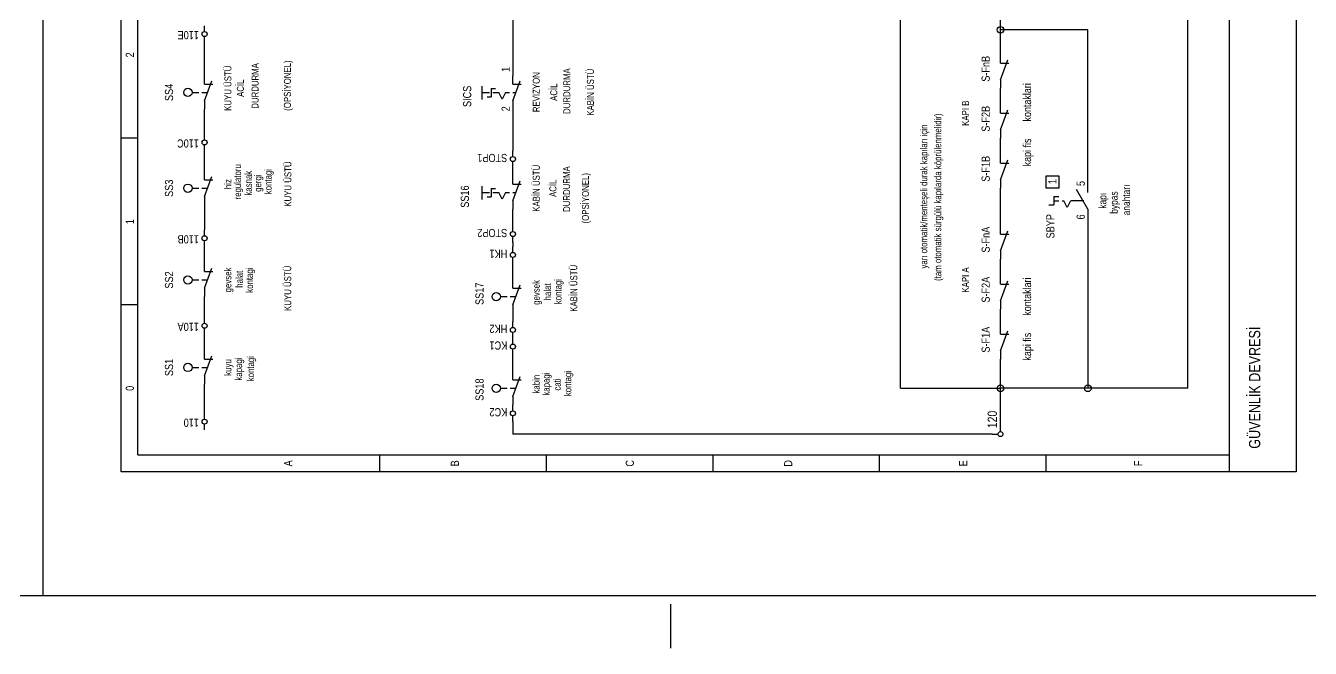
# Model space of a CAD drawing. Header units: centimetres. Extents: x 0 to 12309, y -30 to 2970.
# Drawn here: x 10184 to 10913, y -30 to 323 of the extents above; entities that cross this region are included whole.
import ezdxf
from ezdxf.enums import TextEntityAlignment as Align

# ---------------------------------------------------------------- set-up
doc = ezdxf.new("R2010")
doc.units = ezdxf.units.CM
doc.linetypes.add('CENTER', pattern=[40, 25, -5, 5, -5])
for name, color, linetype in [('SCOTT-CERCEVE', 7, 'CONTINUOUS'), ('SCOTT-EKSEN', 8, 'CENTER'), ('SCOTT-ELEKTRIK', 3, 'CONTINUOUS'), ('SCOTT-ELEKTRIK-YAZI', 4, 'CONTINUOUS')]:
    doc.layers.add(name, color=color, linetype=linetype)
doc.styles.get("Standard").update_dxf_attribs({"font": 'arial.ttf', "width": 0.8})

msp = doc.modelspace()

# ---------------------------------------------------------------- linework, layer by layer
at = {"layer": 'SCOTT-CERCEVE'}
msp.add_line((10193.9, 0), (10193.9, 2970), dxfattribs=at)
for points in [[(0, 0), (12308.93, 0), (12308.93, 2970), (0, 2970)], [(100, 0), (12283.93, 0), (12283.93, 2970), (100, 2970)]]:
    msp.add_lwpolyline(points, close=True, dxfattribs=at)
at = {"layer": 'SCOTT-EKSEN'}
msp.add_line((10550, -30), (10550, -5), dxfattribs=at)
at = {"layer": 'SCOTT-ELEKTRIK'}
for p, q in [((10238.13, 70.2), (10238.13, 1015.95)), ((10247.59, 79.66), (10247.59, 1015.95)), ((10867.06, 70.2), (10867.06, 1015.95)), ((10904.89, 1015.95), (10904.89, 70.2)), ((10843.42, 117.49), (10843.42, 564.36)), ((10680.27, 117.49), (10680.27, 528.89)), ((10460.38, 353.92), (10460.38, 294.72)), ((10737.02, 320.82), (10737.02, 332.65)), ((10285.42, 319.88), (10285.42, 323.19)), ((10786.67, 320.82), (10737.02, 320.82)), ((10737.02, 306.64), (10737.02, 320.82)), ((10786.67, 233.34), (10786.67, 320.82)), ((10285.42, 313.73), (10285.42, 317.04)), ((10285.42, 294.82), (10285.42, 313.73)), ((10737.02, 301.91), (10737.02, 306.64)), ((10737.02, 292.45), (10741.15, 303.8)), ((10737.02, 301.91), (10741.75, 301.91)), ((10285.42, 290.09), (10285.42, 294.82)), ((10285.42, 280.63), (10289.55, 291.98)), ((10460.38, 289.99), (10460.38, 294.72)), ((10460.38, 280.53), (10464.52, 291.88)), ((10737.02, 292.45), (10737.02, 287.72)), ((10278.33, 285.36), (10282.22, 285.36)), ((10283.91, 285.36), (10287.14, 285.36)), ((10285.42, 290.09), (10290.15, 290.09)), ((10442.97, 281.4), (10442.97, 288.97)), ((10442.98, 285.26), (10447.14, 285.26)), ((10448.09, 287.63), (10450.45, 287.63)), ((10448.09, 287.63), (10448.09, 282.9)), ((10449.04, 285.26), (10452.35, 285.26)), ((10454.24, 281.48), (10452.35, 285.26)), ((10456.13, 285.26), (10454.24, 281.48)), ((10456.13, 285.26), (10458.49, 285.26)), ((10460.38, 289.99), (10465.11, 289.99)), ((10460.38, 285.26), (10462.09, 285.26)), ((10737.02, 278.26), (10737.02, 287.72)), ((10285.42, 280.63), (10285.42, 275.9)), ((10445.73, 282.9), (10448.09, 282.9)), ((10460.38, 280.53), (10460.38, 275.81)), ((10737.02, 273.54), (10737.02, 278.26)), ((10285.42, 261.71), (10285.42, 275.9)), ((10460.38, 275.81), (10460.38, 252.26)), ((10737.02, 264.08), (10741.15, 275.43)), ((10737.02, 273.54), (10741.75, 273.54)), ((10737.02, 264.08), (10737.02, 259.35)), ((10247.59, 259.35), (10238.13, 259.35)), ((10285.42, 258.4), (10285.42, 261.71)), ((10285.42, 252.26), (10285.42, 255.57)), ((10737.02, 249.89), (10737.02, 259.35)), ((10285.42, 240.43), (10285.42, 252.26)), ((10460.38, 248.95), (10460.38, 252.26)), ((10737.02, 245.16), (10737.02, 249.89)), ((10460.38, 242.8), (10460.38, 246.11)), ((10460.38, 237.98), (10460.38, 242.8)), ((10737.02, 235.71), (10741.15, 247.05)), ((10737.02, 245.16), (10741.75, 245.16)), ((10285.42, 235.71), (10285.42, 240.43)), ((10285.42, 226.25), (10289.55, 237.6)), ((10285.42, 235.71), (10290.15, 235.71)), ((10460.38, 233.25), (10460.38, 237.98)), ((10460.38, 223.79), (10464.52, 235.14)), ((10737.02, 235.71), (10737.02, 230.98)), ((10763.03, 230.98), (10763.03, 238.07)), ((10763.03, 238.07), (10770.12, 238.07)), ((10770.12, 238.07), (10770.12, 230.98)), ((10786.67, 228.61), (10786.67, 233.34)), ((10278.33, 230.98), (10282.22, 230.98)), ((10283.91, 230.98), (10287.14, 230.98)), ((10285.42, 226.25), (10285.42, 221.52)), ((10442.97, 224.65), (10442.97, 232.22)), ((10442.98, 228.52), (10447.14, 228.52)), ((10445.73, 226.15), (10448.09, 226.15)), ((10448.09, 230.88), (10450.45, 230.88)), ((10448.09, 230.88), (10448.09, 226.15)), ((10449.04, 228.52), (10452.35, 228.52)), ((10454.24, 224.73), (10452.35, 228.52)), ((10456.13, 228.52), (10454.24, 224.73)), ((10456.13, 228.52), (10458.49, 228.52)), ((10460.38, 233.25), (10465.11, 233.25)), ((10460.38, 228.52), (10462.09, 228.52)), ((10737.02, 209.7), (10737.02, 230.98)), ((10770.12, 230.98), (10763.03, 230.98)), ((10767.28, 226.25), (10770.12, 226.25)), ((10767.28, 226.25), (10767.28, 221.52)), ((10786.67, 219.15), (10780.21, 230.34)), ((10285.42, 221.52), (10285.42, 207.33)), ((10460.38, 223.79), (10460.38, 219.06)), ((10460.38, 209.7), (10460.38, 219.06)), ((10764.44, 221.52), (10767.28, 221.52)), ((10767.28, 223.88), (10770.12, 223.88)), ((10772.01, 223.88), (10772.96, 223.88)), ((10774.85, 220.1), (10772.96, 223.88)), ((10776.74, 223.88), (10774.85, 220.1)), ((10784.31, 223.88), (10777.21, 223.88)), ((10786.67, 219.15), (10786.67, 214.43)), ((10786.67, 214.43), (10786.67, 117.49)), ((10285.42, 204.02), (10285.42, 207.33)), ((10460.38, 206.39), (10460.38, 209.7)), ((10737.02, 204.97), (10737.02, 209.7)), ((10737.02, 195.51), (10741.15, 206.86)), ((10737.02, 204.97), (10741.75, 204.97)), ((10285.42, 197.88), (10285.42, 201.19)), ((10285.42, 188.42), (10285.42, 197.88)), ((10460.38, 200.24), (10460.38, 203.55)), ((10460.38, 200.24), (10460.38, 197.88)), ((10460.38, 194.57), (10460.38, 197.88)), ((10460.38, 188.42), (10460.38, 191.73)), ((10737.02, 195.51), (10737.02, 190.78)), ((10737.02, 181.32), (10737.02, 190.78)), ((10285.42, 183.69), (10285.42, 188.42)), ((10285.42, 174.23), (10289.55, 185.58)), ((10285.42, 183.69), (10290.15, 183.69)), ((10460.38, 178.96), (10460.38, 188.42)), ((10278.33, 178.96), (10282.22, 178.96)), ((10283.91, 178.96), (10287.14, 178.96)), ((10460.38, 174.23), (10460.38, 178.96)), ((10460.38, 164.77), (10464.52, 176.12)), ((10737.02, 176.6), (10737.02, 181.32)), ((10737.02, 167.14), (10741.15, 178.49)), ((10737.02, 176.6), (10741.75, 176.6)), ((10285.42, 174.23), (10285.42, 169.5)), ((10285.42, 157.68), (10285.42, 169.5)), ((10453.29, 169.5), (10457.18, 169.5)), ((10458.87, 169.5), (10462.11, 169.5)), ((10460.38, 174.23), (10465.11, 174.23)), ((10247.59, 164.77), (10238.13, 164.77)), ((10460.38, 164.77), (10460.38, 160.05)), ((10737.02, 167.14), (10737.02, 162.41)), ((10737.02, 152.95), (10737.02, 162.41)), ((10285.42, 154.37), (10285.42, 157.68)), ((10460.38, 160.05), (10460.38, 155.32)), ((10460.38, 152.01), (10460.38, 155.32)), ((10285.42, 148.22), (10285.42, 151.53)), ((10285.42, 138.77), (10285.42, 148.22)), ((10460.38, 145.86), (10460.38, 149.17)), ((10460.38, 142.55), (10460.38, 145.86)), ((10737.02, 148.22), (10737.02, 152.95)), ((10737.02, 138.77), (10741.15, 150.11)), ((10737.02, 148.22), (10741.75, 148.22)), ((10285.42, 134.04), (10285.42, 138.77)), ((10460.38, 136.4), (10460.38, 139.71)), ((10737.02, 138.77), (10737.02, 134.04)), ((10285.42, 124.58), (10289.55, 135.93)), ((10285.42, 134.04), (10290.15, 134.04)), ((10460.38, 126.94), (10460.38, 136.4)), ((10737.02, 117.49), (10737.02, 134.04)), ((10278.33, 129.31), (10282.22, 129.31)), ((10283.91, 129.31), (10287.14, 129.31)), ((10285.42, 124.58), (10285.42, 119.85)), ((10460.38, 122.22), (10460.38, 126.94)), ((10460.38, 112.76), (10464.52, 124.11)), ((10285.42, 103.3), (10285.42, 119.85)), ((10453.29, 117.49), (10457.18, 117.49)), ((10458.87, 117.49), (10462.11, 117.49)), ((10460.38, 122.22), (10465.11, 122.22)), ((10680.27, 117.49), (10737.02, 117.49)), ((10737.02, 96.21), (10737.02, 117.49)), ((10786.67, 117.49), (10737.02, 117.49)), ((10843.42, 117.49), (10786.67, 117.49)), ((10460.38, 112.76), (10460.38, 108.03)), ((10285.42, 99.99), (10285.42, 103.3)), ((10460.38, 104.72), (10460.38, 108.03)), ((10285.42, 93.84), (10285.42, 97.15)), ((10460.38, 98.57), (10460.38, 101.88)), ((10460.38, 98.57), (10460.38, 91.48)), ((10737.02, 92.9), (10737.02, 96.21)), ((10732.29, 91.48), (10460.38, 91.48)), ((10732.29, 91.48), (10735.6, 91.48)), ((10247.59, 79.66), (10867.06, 79.66)), ((10384.72, 79.66), (10384.72, 70.2)), ((10479.3, 79.66), (10479.3, 70.2)), ((10573.88, 79.66), (10573.88, 70.2)), ((10668.45, 70.2), (10668.45, 79.66)), ((10763.03, 70.2), (10763.03, 79.66)), ((10904.89, 70.2), (10238.13, 70.2))]:
    msp.add_line(p, q, dxfattribs=at)
for centre, radius in [((10737.02, 320.82), 1.89), ((10285.42, 318.46), 1.42), ((10275.96, 285.36), 2.36), ((10285.42, 256.99), 1.42), ((10460.38, 247.53), 1.42), ((10275.96, 230.98), 2.36), ((10460.38, 204.97), 1.42), ((10285.42, 202.6), 1.42), ((10460.38, 193.15), 1.42), ((10275.96, 178.96), 2.36), ((10450.93, 169.5), 2.36), ((10285.42, 152.95), 1.42), ((10460.38, 150.59), 1.42), ((10460.38, 141.13), 1.42), ((10275.96, 129.31), 2.36), ((10450.93, 117.49), 2.36), ((10737.02, 117.49), 1.89), ((10786.67, 117.49), 1.89), ((10460.38, 103.3), 1.42), ((10285.42, 98.57), 1.42), ((10737.02, 91.48), 1.42)]:
    msp.add_circle(centre, radius, dxfattribs=at)

# ---------------------------------------------------------------- texts
at = {"layer": 'SCOTT-ELEKTRIK-YAZI', "width": 0.8}
for s, height, rotation, p in [('110E', 4.634, 180, (10282.2, 320.16)), ('(OPSİYONEL)', 3.9722, 90, (10334.4, 274.91)), ('1', 4.63, 90, (10458.59, 296.99)), ('S-FnB', 4.634, 90, (10730.96, 291.41)), ('kontaklari', 4.54, 90, (10754.42, 268.84)), ('S-F2B', 4.634, 90, (10730.96, 263.04)), ('110C', 4.634, 180, (10282.2, 258.69)), ('kapi fis', 4.54, 90, (10754.42, 243.38)), ('STOP1', 4.634, 180, (10457.17, 250.46)), ('S-F1B', 4.634, 90, (10730.96, 234.67)), ('(OPSİYONEL)', 3.9722, 90, (10503.52, 211.02)), ('5', 4.63, 90, (10784.87, 232.21)), ('110B', 4.634, 180, (10282.2, 204.31)), ('STOP2', 4.634, 180, (10457.17, 207.9)), ('S-FnA', 4.634, 90, (10730.96, 194.47)), ('HK1', 4.634, 180, (10457.17, 196.08)), ('S-F2A', 4.634, 90, (10730.96, 166.1)), ('kontaklari', 4.54, 90, (10754.42, 158.64)), ('110A', 4.634, 180, (10282.2, 154.65)), ('HK2', 4.634, 180, (10457.17, 153.52)), ('S-F1A', 4.634, 90, (10730.96, 137.73)), ('kapi fis', 4.54, 90, (10754.42, 133.19)), ('GÜVENLİK DEVRESİ', 6.3687, 90, (10884.43, 83.24)), ('KC1', 4.634, 180, (10457.17, 144.06)), ('KC2', 4.634, 180, (10457.17, 106.23)), ('120', 5.296, 90, (10735.03, 94.88)), ('110', 4.634, 180, (10282.2, 100.27))]:
    msp.add_text(s, height=height, rotation=rotation, dxfattribs=at).set_placement(p)
for s, height, p in [('2', 4.63, (10245.32, 306.64)), ('KUYU ÜSTÜ', 3.972, (10300.64, 287.72)), ('DURDURMA', 3.972, (10316.06, 289.02)), ('DURDURMA', 3.972, (10492.94, 286.08)), ('ACİL', 3.972, (10307.73, 287.72)), ('REVIZYON', 3.972, (10475.61, 285.48)), ('KABİN ÜSTÜ', 3.972, (10506.34, 285.48)), ('SS4', 4.634, (10267.55, 285.36)), ('ACİL', 3.972, (10485.54, 285.48)), ('KAPI B', 3.972, (10719.14, 273.54)), ('(tam otomatik sürgülü kapılarda köprülenmelidir)', 3.9722, (10703.43, 225.89)), ('yarı otomatik/menteşeli durak kapıları için', 3.9722, (10695.5, 226.25)), ('regulatoru', 3.972, (10306.13, 234.64)), ('kasnak', 3.972, (10312.24, 233.84)), ('kontagi', 3.972, (10323.47, 234.7)), ('KUYU ÜSTÜ', 3.972, (10334.69, 233.34)), ('KABİN ÜSTÜ', 3.972, (10475.62, 230.98)), ('DURDURMA', 3.972, (10492.82, 230.51)), ('SS3', 4.634, (10267.55, 230.98)), ('hiz', 3.972, (10300.65, 233.34)), ('gergi', 3.972, (10317.64, 233.86)), ('ACİL', 3.972, (10485.07, 230.98)), ('1', 4.63, (10768.8, 234.76)), ('SS16', 4.634, (10435.42, 226.25)), ('kapı', 4.256, (10797.07, 223.88)), ('bypas', 4.256, (10803.54, 222.85)), ('anahtarı', 4.256, (10810.54, 224.31)), ('1', 4.63, (10245.32, 212.06)), ('SS2', 4.634, (10267.55, 178.96)), ('gevsek', 3.972, (10300.65, 178.96)), ('halat', 3.972, (10307.13, 179.36)), ('kontagi', 3.972, (10312.89, 178.87)), ('KUYU ÜSTÜ', 3.972, (10334.57, 174.22)), ('KABİN ÜSTÜ', 3.972, (10496.89, 174.23)), ('KAPI A', 3.972, (10719.14, 178.96)), ('gevsek', 3.972, (10475.61, 171.87)), ('halat', 3.972, (10481.96, 172.19)), ('kontagi', 3.972, (10487.97, 172.34)), ('SS1', 4.634, (10267.55, 129.31)), ('kuyu', 3.972, (10300.65, 129.31)), ('kapagi', 3.972, (10306.72, 128.43)), ('kontagi', 3.972, (10313.51, 128.63)), ('kabin', 3.972, (10475.61, 119.85)), ('kapagi', 3.972, (10481.22, 119.88)), ('kontagi', 3.972, (10493.48, 120.17)), ('0', 4.63, (10245.32, 117.49)), ('cati', 3.972, (10487.55, 119.65)), ('A', 4.63, (10335.17, 74.93)), ('B', 4.63, (10429.74, 74.93)), ('C', 4.63, (10529.05, 74.93)), ('D', 4.63, (10618.89, 74.93)), ('E', 4.63, (10718.2, 74.93)), ('F', 4.63, (10817.5, 74.93))]:
    msp.add_text(s, height=height, rotation=90, dxfattribs=at).set_placement(p, align=Align.CENTER)
for s, height, p in [('SICS', 4.634, (10436.74, 289.14)), ('2', 4.63, (10458.59, 277.51)), ('SBYP', 4.634, (10767.66, 216.32)), ('6', 4.63, (10784.87, 216.13)), ('SS17', 4.634, (10443.74, 177.45)), ('SS18', 4.634, (10443.74, 123.07))]:
    msp.add_text(s, height=height, rotation=90, dxfattribs=at).set_placement(p, align=Align.RIGHT)

doc.saveas('drawing.dxf')
